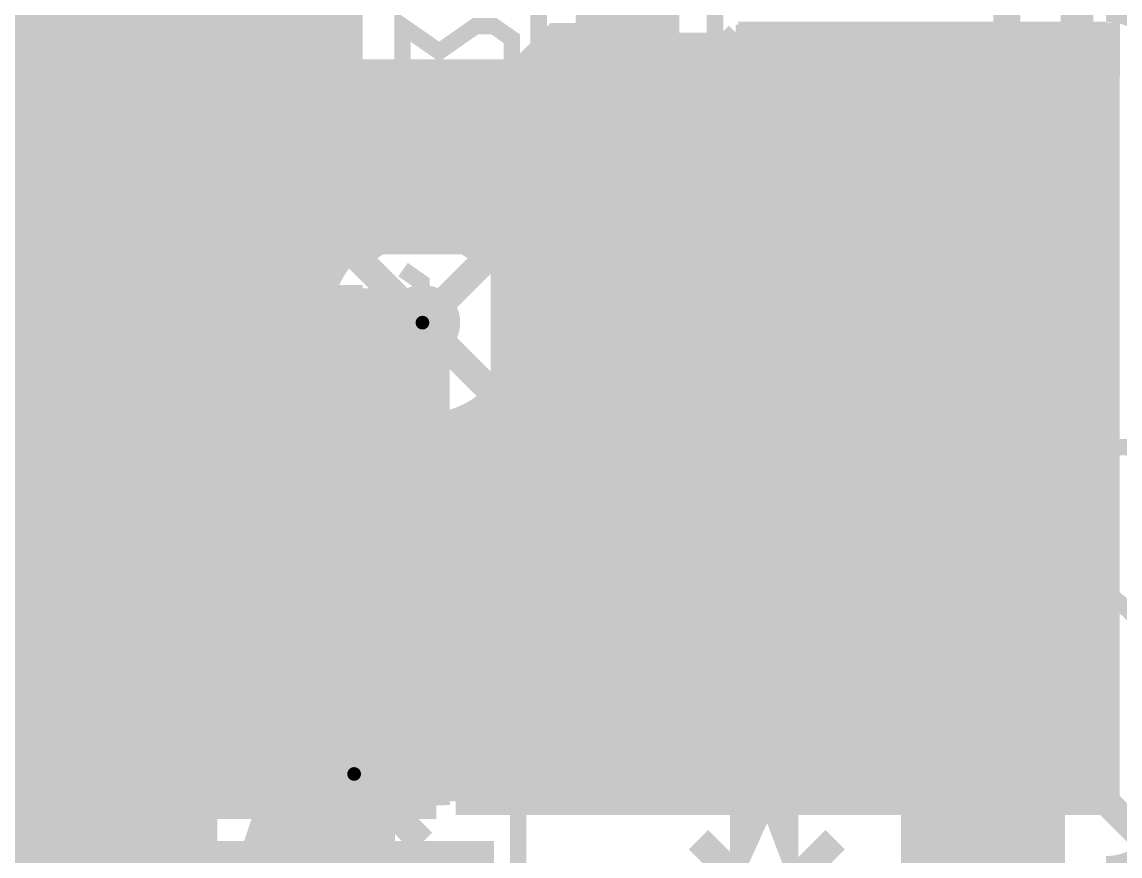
# Model space of a CAD drawing. Extents: x -118 to 4, y -52 to 56.
# Drawn here: x -98.97 to -88.77, y 25.53 to 33.27 of the extents above; entities that cross this region are included whole.
import ezdxf

# ---------------------------------------------------------------- set-up
doc = ezdxf.new("R2010")
doc.units = 0
doc.header["$MEASUREMENT"] = 0
doc.layers.get('0').update_dxf_attribs({"linetype": 'CONTINUOUS'})
for name, color, linetype in [('22-302-0_BOT', 7, 'CONTINUOUS'), ('22-302-0_DRD', 7, 'CONTINUOUS'), ('22-302-0_DRL', 2, 'CONTINUOUS'), ('22-302-0_GND', 1, 'CONTINUOUS'), ('22-302-0_IN1', 3, 'CONTINUOUS'), ('22-302-0_SMB', 5, 'CONTINUOUS'), ('22-302-0_SMT', 10, 'CONTINUOUS'), ('22-302-0_SPB', 14, 'CONTINUOUS'), ('22-302-0_SPT', 9, 'CONTINUOUS'), ('22-302-0_SSB', 12, 'CONTINUOUS'), ('22-302-0_SST', 11, 'CONTINUOUS'), ('22-302-0_TOP', 13, 'CONTINUOUS'), ('THRUHOLE_TAP', 7, 'CONTINUOUS')]:
    doc.layers.add(name, color=color, linetype=linetype)

# ---------------------------------------------------------------- blocks, each defined once
blk = doc.blocks.new('RECTANGLE_1')
blk.add_solid([(1.30048, 0.6477), (1.30048, -0.6477), (-1.30048, 0.6477), (-1.30048, -0.6477)])
blk = doc.blocks.new('RECTANGLE_2')
blk.add_solid([(0.4826, 0.4064), (0.4826, -0.4064), (-0.4826, 0.4064), (-0.4826, -0.4064)])
blk = doc.blocks.new('ROUND_45')
at = {"const_width": 0.35052}
blk.add_lwpolyline([(-0.17526, 0, 1), (0.17526, 0, 1)], format="xyb", close=True, dxfattribs=at)
blk = doc.blocks.new('ROUND_50')
at = {"const_width": 0.35052}
blk.add_lwpolyline([(-0.17526, 0, 1), (0.17526, 0, 1)], format="xyb", close=True, dxfattribs=at)
blk = doc.blocks.new('ROUND_105')
at = {"const_width": 0.10033}
blk.add_lwpolyline([(-0.050164, 0, 1), (0.050164, 0, 1)], format="xyb", close=True, dxfattribs=at)
blk = doc.blocks.new('ROUND_107')
at = {"const_width": 0.10033}
blk.add_lwpolyline([(-0.050164, 0, 1), (0.050164, 0, 1)], format="xyb", close=True, dxfattribs=at)
blk = doc.blocks.new('ROUND_92')
at = {"const_width": 0.0635}
blk.add_lwpolyline([(-0.03175, 0, 1), (0.03175, 0, 1)], format="xyb", close=True, dxfattribs=at)
blk = doc.blocks.new('ROUND_93')
at = {"const_width": 0.50038}
blk.add_lwpolyline([(-0.25019, 0, 1), (0.25019, 0, 1)], format="xyb", close=True, dxfattribs=at)
blk = doc.blocks.new('ROUND_95')
at = {"const_width": 0.50038}
blk.add_lwpolyline([(-0.25019, 0, 1), (0.25019, 0, 1)], format="xyb", close=True, dxfattribs=at)
blk = doc.blocks.new('ROUND_58')
at = {"const_width": 0.35052}
blk.add_lwpolyline([(-0.17526, 0, 1), (0.17526, 0, 1)], format="xyb", close=True, dxfattribs=at)
blk = doc.blocks.new('RECTANGLE_5')
blk.add_solid([(0.99949, 2.04978), (0.99949, -2.04978), (-0.99949, 2.04978), (-0.99949, -2.04978)])
blk = doc.blocks.new('RECTANGLE_9')
blk.add_solid([(0.40005, 0.25019), (0.40005, -0.25019), (-0.40005, 0.25019), (-0.40005, -0.25019)])
blk = doc.blocks.new('RECTANGLE_42')
blk.add_solid([(0.84963, 0.35052), (0.84963, -0.35052), (-0.84963, 0.35052), (-0.84963, -0.35052)])
blk = doc.blocks.new('RECTANGLE_30')
blk.add_solid([(0.3175, 0.4445), (0.3175, -0.4445), (-0.3175, 0.4445), (-0.3175, -0.4445)])
blk = doc.blocks.new('ROUND_98')
at = {"const_width": 0.10033}
blk.add_lwpolyline([(-0.050164, 0, 1), (0.050164, 0, 1)], format="xyb", close=True, dxfattribs=at)

msp = doc.modelspace()

# ---------------------------------------------------------------- linework, layer by layer
at = {"layer": '22-302-0_BOT'}
for points, const_width in [([(-98.9838, 55.626), (-98.9838, 18.8722)], 0.254), ([(-98.7552, 55.626), (-98.7552, 18.8722)], 0.254), ([(-98.5266, 55.626), (-98.5266, 18.8722)], 0.254), ([(-98.298, 55.626), (-98.298, 18.8722)], 0.254), ([(-98.0694, 55.626), (-98.0694, 18.8722)], 0.254), ([(-97.8408, 55.626), (-97.8408, 21.1582)], 0.254), ([(-97.6122, 55.626), (-97.6122, 21.1582)], 0.254), ([(-97.3836, 55.626), (-97.3836, 29.2989)], 0.254), ([(-97.155, 55.626), (-97.155, 29.2989)], 0.254), ([(-96.9264, 55.626), (-96.9264, 29.2989)], 0.254), ([(-96.6978, 55.626), (-96.6978, 33.23082)], 0.254), ([(-96.4692, 55.626), (-96.4692, 33.36798)], 0.254), ([(-88.6968, 37.44214), (-88.6968, 33.36798)], 0.254), ([(-96.56826, 33.3248), (-100.203, 33.3248)], 0.254), ([(-96.80702, 33.0962), (-100.35032, 33.0962)], 0.254), ([(-96.89338, 32.8676), (-100.70338, 32.8676)], 0.254), ([(-96.901, 32.766), (-96.901, 31.115)], 0.254), ([(-96.266, 32.766), (-96.266, 31.115)], 0.254), ([(-88.9, 32.766), (-96.266, 32.766)], 0.254), ([(-96.0374, 32.766), (-96.0374, 31.115)], 0.254), ([(-95.8088, 32.766), (-95.8088, 31.13024)], 0.254), ([(-95.5802, 32.766), (-95.5802, 31.26994)], 0.254), ([(-95.3516, 32.766), (-95.3516, 31.3309)], 0.254), ([(-95.123, 32.766), (-95.123, 31.32836)], 0.254), ([(-94.8944, 32.766), (-94.8944, 31.25978)], 0.254), ([(-94.6658, 32.766), (-94.6658, 31.115)], 0.254), ([(-94.4372, 32.766), (-94.4372, 30.75432)], 0.254), ([(-94.2086, 32.766), (-94.2086, 29.4767)], 0.254), ([(-93.98, 32.766), (-93.98, 26.035)], 0.254), ([(-93.7514, 32.766), (-93.7514, 26.035)], 0.254), ([(-93.5228, 32.766), (-93.5228, 26.035)], 0.254), ([(-93.2942, 32.766), (-93.2942, 26.035)], 0.254), ([(-93.0656, 32.766), (-93.0656, 26.035)], 0.254), ([(-92.837, 32.766), (-92.837, 29.5656)], 0.254), ([(-92.6084, 32.766), (-92.6084, 29.5656)], 0.254), ([(-92.3798, 32.766), (-92.3798, 29.5656)], 0.254), ([(-92.1512, 32.766), (-92.1512, 29.5656)], 0.254), ([(-91.9226, 32.766), (-91.9226, 29.5656)], 0.254), ([(-91.694, 32.766), (-91.694, 29.5656)], 0.254), ([(-91.4654, 32.766), (-91.4654, 29.5656)], 0.254), ([(-91.2368, 32.766), (-91.2368, 29.5656)], 0.254), ([(-91.0082, 32.766), (-91.0082, 26.035)], 0.254), ([(-90.7796, 32.766), (-90.7796, 26.035)], 0.254), ([(-90.551, 32.766), (-90.551, 26.035)], 0.254), ([(-90.3224, 32.766), (-90.3224, 26.035)], 0.254), ([(-90.0938, 32.766), (-90.0938, 26.035)], 0.254), ([(-89.8652, 32.766), (-89.8652, 26.035)], 0.254), ([(-89.6366, 32.766), (-89.6366, 26.035)], 0.254), ([(-89.408, 32.766), (-89.408, 26.035)], 0.254), ([(-89.1794, 32.766), (-89.1794, 26.035)], 0.254), ([(-88.9508, 32.766), (-88.9508, 26.035)], 0.254), ([(-88.9, 32.766), (-88.9, 26.035)], 0.254), ([(-96.901, 32.639), (-115.57, 32.639)], 0.254), ([(-88.9, 32.6644), (-96.266, 32.6644)], 0.254), ([(-88.9, 32.4358), (-96.266, 32.4358)], 0.254), ([(-96.901, 32.4104), (-111.97844, 32.4104)], 0.254), ([(-96.901, 32.1818), (-111.61522, 32.1818)], 0.254), ([(-88.9, 32.2072), (-96.266, 32.2072)], 0.254), ([(-96.901, 31.9532), (-111.49076, 31.9532)], 0.254), ([(-88.9, 31.9786), (-96.266, 31.9786)], 0.254), ([(-96.901, 31.7246), (-101.67112, 31.7246)], 0.254), ([(-88.9, 31.75), (-96.266, 31.75)], 0.254), ([(-88.9, 31.5214), (-96.266, 31.5214)], 0.254), ([(-96.901, 31.496), (-101.4984, 31.496)], 0.254), ([(-96.901, 31.2674), (-101.41966, 31.2674)], 0.254), ([(-95.52432, 31.2928), (-96.266, 31.2928)], 0.254), ([(-88.9, 31.2928), (-94.97568, 31.2928)], 0.254), ([(-95.82658, 31.115), (-96.266, 31.115)], 0.254), ([(-94.488, 31.115), (-94.67342, 31.115)], 0.254), ([(-94.488, 31.115), (-94.488, 30.8737)], 0.254), ([(-96.89592, 31.0388), (-101.4095, 31.0388)], 0.254), ([(-88.9, 31.0642), (-94.488, 31.0642)], 0.254), ([(-96.82226, 30.8102), (-101.46284, 30.8102)], 0.254), ([(-88.9, 30.8356), (-94.47022, 30.8356)], 0.254), ([(-96.6978, 30.65018), (-96.6978, 29.2989)], 0.254), ([(-88.9, 30.607), (-94.40164, 30.607)], 0.254), ([(-96.6089, 30.5816), (-101.6, 30.5816)], 0.254), ([(-96.4692, 30.51302), (-96.4692, 29.2989)], 0.254), ([(-95.123, 30.48), (-96.266, 30.48)], 0.254), ([(-96.2406, 30.48), (-96.2406, 29.2989)], 0.254), ([(-96.012, 30.48), (-96.012, 29.2989)], 0.254), ([(-95.7834, 30.48), (-95.7834, 29.2989)], 0.254), ([(-95.5548, 30.48), (-95.5548, 29.2989)], 0.254), ([(-95.3262, 30.48), (-95.3262, 29.2989)], 0.254), ([(-95.123, 30.48), (-95.123, 29.2989)], 0.254), ([(-95.123, 30.353), (-101.90734, 30.353)], 0.254), ([(-88.9, 30.3784), (-94.3991, 30.3784)], 0.254), ([(-94.4372, 30.20568), (-94.4372, 29.4767)], 0.254), ([(-95.123, 30.1244), (-115.57, 30.1244)], 0.254), ([(-94.488, 30.0863), (-94.488, 29.4767)], 0.254), ([(-88.9, 30.1498), (-94.45752, 30.1498)], 0.254), ([(-95.123, 29.8958), (-115.57, 29.8958)], 0.254), ([(-88.9, 29.9212), (-94.488, 29.9212)], 0.254), ([(-95.123, 29.6672), (-115.57, 29.6672)], 0.254), ([(-88.9, 29.6926), (-94.488, 29.6926)], 0.254), ([(-91.0717, 29.5656), (-93.0529, 29.5656)], 0.254), ([(-93.0529, 29.5656), (-93.0529, 28.1432)], 0.254), ([(-92.0623, 29.5656), (-92.0623, 28.6512)], 0.254), ([(-91.0717, 29.5656), (-91.0717, 28.1432)], 0.254), ([(-94.07652, 29.4767), (-94.07652, 27.1653), (-94.488, 27.1653)], 0.254), ([(-94.07652, 29.4767), (-94.488, 29.4767)], 0.254), ([(-93.0529, 29.464), (-94.07652, 29.464)], 0.254), ([(-88.9, 29.464), (-91.0717, 29.464)], 0.254), ([(-95.123, 29.4386), (-115.57, 29.4386)], 0.254), ([(-97.51568, 29.2989), (-97.51568, 27.3431)], 0.254), ([(-95.123, 29.2989), (-97.51568, 29.2989)], 0.254), ([(-97.51568, 29.21), (-115.57, 29.21)], 0.254), ([(-93.0529, 29.2354), (-94.07652, 29.2354)], 0.254), ([(-88.9, 29.2354), (-91.0717, 29.2354)], 0.254), ([(-97.51568, 28.9814), (-115.57, 28.9814)], 0.254), ([(-93.0529, 29.0068), (-94.07652, 29.0068)], 0.254), ([(-88.9, 29.0068), (-91.0717, 29.0068)], 0.254), ([(-97.51568, 28.7528), (-115.57, 28.7528)], 0.254), ([(-93.0529, 28.7782), (-94.07652, 28.7782)], 0.254), ([(-88.9, 28.7782), (-91.0717, 28.7782)], 0.254), ([(-95.885, 28.321), (-93.853, 28.321), (-93.472, 28.702), (-92.1131, 28.702), (-92.0623, 28.6512)], 0.3048), ([(-93.0529, 28.6512), (-92.0623, 28.6512)], 0.254), ([(-91.0717, 28.6512), (-92.0623, 28.6512)], 0.254), ([(-93.0529, 28.5496), (-94.07652, 28.5496)], 0.254), ([(-88.9, 28.5496), (-91.0717, 28.5496)], 0.254), ([(-97.51568, 28.5242), (-115.57, 28.5242)], 0.254), ([(-97.51568, 28.2956), (-115.57, 28.2956)], 0.254), ([(-93.0529, 28.321), (-94.07652, 28.321)], 0.254), ([(-88.9, 28.321), (-91.0717, 28.321)], 0.254), ([(-93.0529, 28.1432), (-93.0529, 27.7368)], 0.254), ([(-91.0717, 28.1432), (-91.0717, 27.7368)], 0.254), ([(-97.51568, 28.067), (-115.57, 28.067)], 0.254), ([(-93.0529, 28.0924), (-94.07652, 28.0924)], 0.254), ([(-88.9, 28.0924), (-91.0717, 28.0924)], 0.254), ([(-97.51568, 27.8384), (-115.57, 27.8384)], 0.254), ([(-93.0529, 27.8638), (-94.07652, 27.8638)], 0.254), ([(-88.9, 27.8638), (-91.0717, 27.8638)], 0.254), ([(-93.0529, 27.7368), (-93.0529, 26.3144)], 0.254), ([(-91.0717, 27.7368), (-91.0717, 26.3144)], 0.254), ([(-93.0529, 27.6352), (-94.07652, 27.6352)], 0.254), ([(-88.9, 27.6352), (-91.0717, 27.6352)], 0.254), ([(-97.51568, 27.6098), (-115.57, 27.6098)], 0.254), ([(-97.51568, 27.3812), (-115.57, 27.3812)], 0.254), ([(-95.123, 27.3431), (-97.51568, 27.3431)], 0.254), ([(-97.3836, 27.3431), (-97.3836, 25.9969)], 0.254), ([(-97.155, 27.3431), (-97.155, 25.9969)], 0.254), ([(-96.9264, 27.3431), (-96.9264, 25.9969)], 0.254), ([(-96.6978, 27.3431), (-96.6978, 25.9969)], 0.254), ([(-96.4692, 27.3431), (-96.4692, 25.9969)], 0.254), ([(-96.2406, 27.3431), (-96.2406, 25.9969)], 0.254), ([(-96.012, 27.3431), (-96.012, 25.9969)], 0.254), ([(-95.7834, 27.3431), (-95.7834, 25.9969)], 0.254), ([(-95.5548, 27.3431), (-95.5548, 25.9969)], 0.254), ([(-95.3262, 27.3431), (-95.3262, 25.9969)], 0.254), ([(-95.123, 27.3431), (-95.123, 26.035)], 0.254), ([(-93.0529, 27.4066), (-94.07652, 27.4066)], 0.254), ([(-92.075, 25.0698), (-92.075, 26.6065), (-92.0623, 26.6192), (-92.0623, 27.2288), (-92.0623, 26.6192), (-92.075, 26.6065), (-92.075, 25.0698)], 0.635), ([(-88.9, 27.4066), (-91.0717, 27.4066)], 0.254), ([(-95.123, 27.1526), (-102.5144, 27.1526)], 0.254), ([(-94.488, 27.1653), (-94.488, 26.1747)], 0.254), ([(-94.4372, 27.1653), (-94.4372, 26.1747)], 0.254), ([(-94.2086, 27.1653), (-94.2086, 26.1747)], 0.254), ([(-93.0529, 27.178), (-94.07652, 27.178)], 0.254), ([(-88.9, 27.178), (-91.0717, 27.178)], 0.254), ([(-95.123, 26.924), (-102.03942, 26.924)], 0.254), ([(-93.0529, 26.9494), (-94.488, 26.9494)], 0.254), ([(-88.9, 26.9494), (-91.0717, 26.9494)], 0.254), ([(-93.0529, 26.7208), (-94.488, 26.7208)], 0.254), ([(-88.9, 26.7208), (-91.0717, 26.7208)], 0.254), ([(-95.123, 26.6954), (-101.7143, 26.6954)], 0.254), ([(-95.123, 26.4668), (-101.46538, 26.4668)], 0.254), ([(-95.885, 25.019), (-95.885, 26.289)], 0.635), ([(-95.885, 26.289), (-95.885, 25.019)], 0.635), ([(-93.0529, 26.4922), (-94.488, 26.4922)], 0.254), ([(-88.9, 26.4922), (-91.0717, 26.4922)], 0.254), ([(-92.9005, 26.3144), (-93.0529, 26.3144)], 0.254), ([(-92.9005, 26.3144), (-92.9005, 26.035)], 0.254), ([(-92.9005, 26.3144), (-92.9005, 26.035)], 0.254), ([(-91.0717, 26.3144), (-91.2495, 26.3144)], 0.254), ([(-91.2495, 26.3144), (-91.2495, 26.035)], 0.254), ([(-91.2495, 26.3144), (-91.2495, 26.035)], 0.254), ([(-91.2368, 26.3144), (-91.2368, 26.035)], 0.254), ([(-95.123, 26.2382), (-101.26726, 26.2382)], 0.254), ([(-92.9005, 26.2636), (-94.488, 26.2636)], 0.254), ([(-88.9, 26.2636), (-91.2495, 26.2636)], 0.254), ([(-94.07652, 26.1747), (-94.488, 26.1747)], 0.254), ([(-94.07652, 26.1747), (-94.07652, 26.035)], 0.254), ([(-95.123, 26.0096), (-101.10724, 26.0096)], 0.254), ([(-97.51568, 25.9969), (-97.51568, 24.0411)], 0.254), ([(-95.12046, 25.9969), (-97.51568, 25.9969)], 0.254), ([(-95.885, 25.9969), (-95.885, 25.019)], 0.254), ([(-95.123, 26.035), (-95.12185, 25.99682)], 0.254), ([(-92.9005, 26.035), (-94.07652, 26.035)], 0.254), ([(-88.9, 26.035), (-91.2495, 26.035)], 0.254), ([(-97.51568, 25.781), (-100.9777, 25.781)], 0.254), ([(-97.51568, 25.5524), (-100.87356, 25.5524)], 0.254), ([(-88.6968, 25.43302), (-88.6968, 24.9428)], 0.254)]:
    msp.add_lwpolyline(points, dxfattribs=dict(at, const_width=const_width))
at = {"layer": '22-302-0_BOT', "const_width": 0.254}
for points in [[(-96.266, 33.401, 0.4142136), (-96.901, 32.766)], [(-88.265, 32.766, 0.4142136), (-88.9, 33.401)], [(-95.25, 31.33852, 0.1864202), (-95.82712, 31.1156)], [(-95.25, 31.33852, 0.1864202), (-95.82712, 31.1156)], [(-94.67342, 31.115, 0.1864199), (-95.25, 31.33771)], [(-94.67342, 31.115, 0.1864199), (-95.25, 31.33771)], [(-96.901, 31.115, 0.4142136), (-96.266, 30.48)], [(-94.39148, 30.48, 0.1197908), (-94.48727, 30.87408)], [(-94.39148, 30.48, 0.1197908), (-94.48727, 30.87408)], [(-94.488, 30.0863, 0.1197911), (-94.3923, 30.48)], [(-94.488, 30.0863, 0.1197911), (-94.3923, 30.48)], [(-88.9, 25.4, 0.4142136), (-88.265, 26.035)]]:
    msp.add_lwpolyline(points, format="xyb", dxfattribs=at)
at = {"layer": '22-302-0_DRD', "const_width": 0.254}
for points in [[(-94.107, 32.766), (-95.377, 31.496)], [(-94.107, 31.496), (-95.377, 32.766)], [(-94.107, 32.766), (-95.377, 31.496)], [(-94.107, 31.496), (-95.377, 32.766)], [(-94.107, 32.766), (-95.377, 31.496)], [(-94.107, 31.496), (-95.377, 32.766)], [(-93.091, 32.131), (-94.361, 30.861)], [(-93.091, 30.861), (-94.361, 32.131)], [(-89.408, 32.131), (-90.678, 30.861)], [(-89.408, 30.861), (-90.678, 32.131)], [(-94.615, 31.115), (-95.885, 29.845)], [(-94.615, 29.845), (-95.885, 31.115)], [(-94.615, 31.115), (-95.885, 29.845)], [(-94.615, 29.845), (-95.885, 31.115)], [(-89.408, 30.607), (-90.678, 29.337)], [(-89.408, 29.337), (-90.678, 30.607)], [(-93.091, 30.353), (-94.361, 29.083)], [(-93.091, 29.083), (-94.361, 30.353)], [(-89.3318, 29.2862), (-90.6018, 28.0162)], [(-89.3318, 28.0162), (-90.6018, 29.2862)], [(-89.408, 27.94), (-90.678, 26.67)], [(-89.408, 26.67), (-90.678, 27.94)], [(-93.091, 27.813), (-94.361, 26.543)], [(-93.091, 26.543), (-94.361, 27.813)], [(-95.25, 26.924), (-96.52, 25.654)], [(-95.25, 25.654), (-96.52, 26.924)], [(-95.25, 26.924), (-96.52, 25.654)], [(-95.25, 25.654), (-96.52, 26.924)], [(-87.63, 24.765), (-88.9, 26.035)], [(-87.63, 24.765), (-88.9, 26.035)], [(-91.4146, 25.6794), (-92.6846, 24.4094)], [(-91.4146, 24.4094), (-92.6846, 25.6794)], [(-91.4146, 25.6794), (-92.6846, 24.4094)], [(-91.4146, 24.4094), (-92.6846, 25.6794)]]:
    msp.add_lwpolyline(points, dxfattribs=at)
at = {"layer": '22-302-0_IN1', "const_width": 0.254}
for points in [[(-88.14562, 33.147, 0.4142136), (-88.9, 33.90138)], [(-98.43262, 33.01238, 0.1989124), (-97.917, 32.7988)], [(-92.964, 32.79902, 0.1989124), (-92.44853, 33.01253)], [(-92.964, 32.79902, 0.1989124), (-92.44853, 33.01253)], [(-95.25, 31.45536, 0.4142136), (-96.22536, 30.48)], [(-95.25, 31.45536, 0.4142136), (-96.22536, 30.48)], [(-94.27464, 30.48, 0.4142136), (-95.25, 31.45536)], [(-94.27464, 30.48, 0.4142136), (-95.25, 31.45536)], [(-96.22536, 30.48, 0.4142136), (-95.25, 29.50464)], [(-96.22536, 30.48, 0.4142136), (-95.25, 29.50464)], [(-95.25, 29.50464, 0.4142136), (-94.27464, 30.48)], [(-95.25, 29.50464, 0.4142136), (-94.27464, 30.48)], [(-95.885, 27.26436, 0.4142136), (-96.86036, 26.289)], [(-95.885, 27.26436, 0.4142136), (-96.86036, 26.289)], [(-94.90964, 26.289, 0.4142136), (-95.885, 27.26436)], [(-94.90964, 26.289, 0.4142136), (-95.885, 27.26436)], [(-96.86036, 26.289, 0.0659166), (-96.82675, 26.03516)], [(-96.86036, 26.289, 0.0659166), (-96.82675, 26.03516)], [(-94.94266, 26.035, 0.0659164), (-94.90903, 26.289)], [(-94.94266, 26.035, 0.0659164), (-94.90903, 26.289)], [(-88.9, 26.14168, 0.0386874), (-89.00668, 26.035)], [(-88.9, 26.14168, 0.0386874), (-89.00668, 26.035)]]:
    msp.add_lwpolyline(points, format="xyb", dxfattribs=at)
at = {"layer": '22-302-0_IN1'}
for points, const_width in [([(-98.5647, 33.147), (-99.95916, 33.147)], 0.254), ([(-98.9838, 33.147), (-98.9838, 26.035)], 0.254), ([(-98.7552, 33.147), (-98.7552, 26.035)], 0.254), ([(-98.5647, 33.147), (-98.4377, 33.02)], 0.254), ([(-92.31376, 33.147), (-92.4433, 33.02)], 0.254), ([(-88.9, 33.147), (-92.31376, 33.147)], 0.254), ([(-92.1258, 33.147), (-92.1258, 26.035)], 0.254), ([(-91.8972, 33.147), (-91.8972, 26.035)], 0.254), ([(-91.6686, 33.147), (-91.6686, 26.035)], 0.254), ([(-91.44, 33.147), (-91.44, 26.035)], 0.254), ([(-91.2114, 33.147), (-91.2114, 26.035)], 0.254), ([(-90.9828, 33.147), (-90.9828, 26.035)], 0.254), ([(-90.7542, 33.147), (-90.7542, 26.035)], 0.254), ([(-90.5256, 33.147), (-90.5256, 26.035)], 0.254), ([(-90.297, 33.147), (-90.297, 26.035)], 0.254), ([(-90.0684, 33.147), (-90.0684, 26.035)], 0.254), ([(-89.8398, 33.147), (-89.8398, 26.035)], 0.254), ([(-89.6112, 33.147), (-89.6112, 26.035)], 0.254), ([(-89.3826, 33.147), (-89.3826, 26.035)], 0.254), ([(-89.154, 33.147), (-89.154, 26.035)], 0.254), ([(-88.9254, 33.147), (-88.9254, 26.11882)], 0.254), ([(-88.9, 33.147), (-88.9, 26.14168)], 0.254), ([(-98.5393, 33.1216), (-99.97186, 33.1216)], 0.254), ([(-98.5266, 33.10636), (-98.5266, 26.035)], 0.254), ([(-92.3544, 33.10636), (-92.3544, 26.035)], 0.254), ([(-88.9, 33.1216), (-92.33916, 33.1216)], 0.254), ([(-98.2726, 32.893), (-100.13442, 32.893)], 0.254), ([(-98.298, 32.90824), (-98.298, 26.035)], 0.254), ([(-88.9, 32.893), (-92.6084, 32.893)], 0.254), ([(-92.583, 32.90824), (-92.583, 26.035)], 0.254), ([(-98.0694, 32.8168), (-98.0694, 26.035)], 0.254), ([(-92.964, 32.79902), (-97.917, 32.79902)], 0.254), ([(-97.8408, 32.79902), (-97.8408, 26.035)], 0.254), ([(-97.6122, 32.79902), (-97.6122, 26.035)], 0.254), ([(-97.3836, 32.79902), (-97.3836, 26.035)], 0.254), ([(-97.155, 32.79902), (-97.155, 26.035)], 0.254), ([(-96.9264, 32.79902), (-96.9264, 26.035)], 0.254), ([(-96.6978, 32.79902), (-96.6978, 26.83002)], 0.254), ([(-96.4692, 32.79902), (-96.4692, 27.07132)], 0.254), ([(-96.2406, 32.79902), (-96.2406, 27.19832)], 0.254), ([(-96.012, 32.79902), (-96.012, 31.0896)], 0.254), ([(-95.7834, 32.79902), (-95.7834, 31.29788)], 0.254), ([(-95.5548, 32.79902), (-95.5548, 31.4071)], 0.254), ([(-95.3262, 32.79902), (-95.3262, 31.45282)], 0.254), ([(-95.0976, 32.79902), (-95.0976, 31.44266)], 0.254), ([(-94.869, 32.79902), (-94.869, 31.37916)], 0.254), ([(-94.6404, 32.79902), (-94.6404, 31.242)], 0.254), ([(-94.4118, 32.79902), (-94.4118, 30.98038)], 0.254), ([(-94.1832, 32.79902), (-94.1832, 26.035)], 0.254), ([(-93.9546, 32.79902), (-93.9546, 26.035)], 0.254), ([(-93.726, 32.79902), (-93.726, 26.035)], 0.254), ([(-93.4974, 32.79902), (-93.4974, 26.035)], 0.254), ([(-93.2688, 32.79902), (-93.2688, 26.035)], 0.254), ([(-93.0402, 32.79902), (-93.0402, 26.035)], 0.254), ([(-92.8116, 32.8168), (-92.8116, 26.035)], 0.254), ([(-88.9, 32.6644), (-100.42906, 32.6644)], 0.254), ([(-88.9, 32.4358), (-113.157, 32.4358)], 0.254), ([(-112.141, 31.75), (-106.68, 31.75), (-106.172, 32.258), (-99.314, 32.258), (-98.806, 31.75), (-95.123, 31.75), (-94.742, 32.131)], 0.635), ([(-88.9, 32.2072), (-101.96068, 32.2072)], 0.254), ([(-88.9, 31.9786), (-101.5111, 31.9786)], 0.254), ([(-88.9, 31.75), (-101.30536, 31.75)], 0.254), ([(-88.9, 31.5214), (-101.18344, 31.5214)], 0.254), ([(-95.79102, 31.2928), (-101.12248, 31.2928)], 0.254), ([(-88.9, 31.2928), (-94.70898, 31.2928)], 0.254), ([(-96.03232, 31.0642), (-101.10978, 31.0642)], 0.254), ([(-88.9, 31.0642), (-94.46768, 31.0642)], 0.254), ([(-96.15932, 30.8356), (-101.1428, 30.8356)], 0.254), ([(-88.9, 30.8356), (-94.34068, 30.8356)], 0.254), ([(-96.21774, 30.607), (-101.22916, 30.607)], 0.254), ([(-88.9, 30.607), (-94.28226, 30.607)], 0.254), ([(-96.22028, 30.3784), (-101.3841, 30.3784)], 0.254), ([(-88.9, 30.3784), (-94.27972, 30.3784)], 0.254), ([(-96.16948, 30.1498), (-101.65334, 30.1498)], 0.254), ([(-88.9, 30.1498), (-94.33052, 30.1498)], 0.254), ([(-94.4118, 29.97962), (-94.4118, 26.035)], 0.254), ([(-96.0501, 29.9212), (-107.6579, 29.9212)], 0.254), ([(-96.012, 29.8704), (-96.012, 27.25674)], 0.254), ([(-88.9, 29.9212), (-94.4499, 29.9212)], 0.254), ([(-95.82658, 29.6926), (-107.88142, 29.6926)], 0.254), ([(-88.9, 29.6926), (-94.67342, 29.6926)], 0.254), ([(-94.6404, 29.718), (-94.6404, 26.035)], 0.254), ([(-95.7834, 29.66212), (-95.7834, 27.25928)], 0.254), ([(-94.869, 29.58084), (-94.869, 26.035)], 0.254), ([(-88.9, 29.464), (-109.4105, 29.464)], 0.254), ([(-95.5548, 29.5529), (-95.5548, 27.20848)], 0.254), ([(-95.3262, 29.50718), (-95.3262, 27.0891)], 0.254), ([(-95.0976, 29.5148), (-95.0976, 26.86558)], 0.254), ([(-88.9, 29.2354), (-109.38002, 29.2354)], 0.254), ([(-88.9, 29.0068), (-109.40288, 29.0068)], 0.254), ([(-88.9, 28.7782), (-109.48416, 28.7782)], 0.254), ([(-88.9, 28.5496), (-109.64418, 28.5496)], 0.254), ([(-88.9, 28.321), (-109.9693, 28.321)], 0.254), ([(-88.9, 28.0924), (-113.157, 28.0924)], 0.254), ([(-88.9, 27.8638), (-113.157, 27.8638)], 0.254), ([(-88.9, 27.6352), (-113.157, 27.6352)], 0.254), ([(-88.9, 27.4066), (-102.3493, 27.4066)], 0.254), ([(-96.28886, 27.178), (-101.88702, 27.178)], 0.254), ([(-88.9, 27.178), (-95.48114, 27.178)], 0.254), ([(-96.60382, 26.9494), (-101.55682, 26.9494)], 0.254), ([(-88.9, 26.9494), (-95.16618, 26.9494)], 0.254), ([(-96.7613, 26.7208), (-101.30028, 26.7208)], 0.254), ([(-88.9, 26.7208), (-95.0087, 26.7208)], 0.254), ([(-96.84004, 26.4922), (-101.08946, 26.4922)], 0.254), ([(-88.9, 26.4922), (-94.92996, 26.4922)], 0.254), ([(-96.86036, 26.2636), (-100.91928, 26.2636)], 0.254), ([(-88.9, 26.2636), (-94.90964, 26.2636)], 0.254), ([(-96.82734, 26.035), (-100.77704, 26.035)], 0.254), ([(-94.361, 26.035), (-94.94266, 26.035)], 0.254), ([(-89.00668, 26.035), (-94.361, 26.035)], 0.254)]:
    msp.add_lwpolyline(points, dxfattribs=dict(at, const_width=const_width))
at = {"layer": '22-302-0_SMB', "const_width": 0.254}
for points in [[(-97.917, 44.196), (-97.917, 28.448), (-108.204, 28.448)], [(-98.9838, 44.196), (-98.9838, 28.448)], [(-98.7552, 44.196), (-98.7552, 28.448)], [(-98.5266, 44.196), (-98.5266, 28.448)], [(-98.298, 44.196), (-98.298, 28.448)], [(-98.0694, 44.196), (-98.0694, 28.448)], [(-97.917, 33.3502), (-108.458, 33.3502)], [(-97.917, 33.1216), (-108.458, 33.1216)], [(-97.917, 32.893), (-108.458, 32.893)], [(-97.917, 32.6644), (-108.458, 32.6644)], [(-97.917, 32.4358), (-108.458, 32.4358)], [(-97.917, 32.2072), (-108.458, 32.2072)], [(-97.917, 31.9786), (-108.458, 31.9786)], [(-97.917, 31.75), (-108.458, 31.75)], [(-97.917, 31.5214), (-108.458, 31.5214)], [(-97.917, 31.2928), (-108.458, 31.2928)], [(-97.917, 31.0642), (-108.458, 31.0642)], [(-97.917, 30.8356), (-108.458, 30.8356)], [(-97.917, 30.607), (-108.458, 30.607)], [(-97.917, 30.3784), (-108.458, 30.3784)], [(-97.917, 30.1498), (-108.458, 30.1498)], [(-97.917, 29.9212), (-108.458, 29.9212)], [(-97.917, 29.6926), (-108.458, 29.6926)], [(-97.917, 29.464), (-108.458, 29.464)], [(-97.917, 29.2354), (-108.458, 29.2354)], [(-97.917, 29.0068), (-108.458, 29.0068)], [(-97.917, 28.7782), (-108.458, 28.7782)], [(-97.917, 28.5496), (-108.458, 28.5496)]]:
    msp.add_lwpolyline(points, dxfattribs=at)
at = {"layer": '22-302-0_SSB', "const_width": 0.1524}
for points in [[(-91.90736, 31.4833), (-91.73972, 31.54426), (-91.73972, 31.89986), (-91.90736, 31.95828), (-92.58554, 31.95828), (-92.75572, 31.89986), (-92.75572, 31.54426), (-92.58554, 31.4833)], [(-95.43034, 31.33598), (-95.26016, 31.3944), (-95.26016, 31.75), (-95.43034, 31.81096), (-96.10598, 31.81096), (-96.27616, 31.75), (-96.27616, 31.3944), (-96.10598, 31.33598)], [(-92.07754, 30.6451), (-92.07754, 31.12008), (-92.75572, 30.88386), (-92.75572, 30.76448), (-91.73972, 30.76448)], [(-95.43034, 30.97276), (-95.26016, 30.85338), (-95.26016, 30.61716), (-95.43034, 30.49778), (-95.59798, 30.49778), (-95.93834, 30.734), (-96.27616, 30.49778), (-96.27616, 30.97276)], [(-91.73972, 30.10408), (-91.90736, 30.22346), (-92.07754, 30.28188), (-92.41536, 30.28188), (-92.58554, 30.22346), (-92.75572, 30.10408), (-92.75572, 29.9847), (-92.58554, 29.86786), (-92.41536, 29.8069), (-92.07754, 29.8069), (-91.90736, 29.86786), (-91.73972, 29.9847), (-91.73972, 30.10408)], [(-95.76816, 29.718), (-95.76816, 30.0736), (-95.93834, 30.13456), (-96.10598, 30.13456), (-96.27616, 30.0736), (-96.27616, 29.718), (-96.10598, 29.65958), (-95.93834, 29.65958), (-95.26016, 29.8958)], [(-92.8878, 26.4795), (-92.8878, 29.4005), (-91.2495, 29.4005), (-91.2495, 26.4795), (-92.8878, 26.4795)], [(-97.028, 29.21), (-94.361, 29.21), (-94.361, 24.13), (-97.409, 24.13), (-97.409, 29.21), (-97.028, 29.21)]]:
    msp.add_lwpolyline(points, dxfattribs=at)
at = {"layer": '22-302-0_SST'}
for points, const_width in [([(-98.0059, 44.19346), (-98.0059, 29.69514), (-99.5045, 28.19654), (-102.50424, 28.19654), (-102.50424, 29.19476), (-104.50576, 29.19476), (-104.50576, 28.19654), (-109.0041, 28.19654), (-109.0041, 44.19346), (-104.50576, 44.19346), (-104.50576, 43.19524), (-102.50424, 43.19524), (-102.50424, 44.19346), (-98.0059, 44.19346)], 0.1524), ([(-94.1705, 35.1155), (-94.1705, 32.1945), (-92.5322, 32.1945), (-92.5322, 35.1155), (-94.1705, 35.1155)], 0.1524), ([(-89.77122, 32.51962), (-89.87028, 32.51962), (-89.87028, 33.52038), (-89.77122, 33.52038), (-89.77122, 32.51962)], 0.1524), ([(-94.58706, 32.76092), (-94.41942, 32.87776), (-94.41942, 33.11652), (-94.58706, 33.23336), (-94.75724, 33.23336), (-95.09506, 32.99714), (-95.43542, 33.23336), (-95.43542, 32.76092)], 0.1524), ([(-92.6973, 32.61868), (-92.6973, 32.48406)], 0.127), ([(-90.8685, 32.62122), (-90.8685, 32.51962), (-89.4715, 32.51962), (-89.4715, 32.62122)], 0.1524), ([(-92.6973, 32.5501), (-93.37294, 32.5501), (-93.26118, 32.48406)], 0.127), ([(-94.58706, 32.39516), (-94.41942, 32.33674), (-94.41942, 31.98114), (-94.58706, 31.92272), (-95.26524, 31.92272), (-95.43542, 31.98114), (-95.43542, 32.33674), (-95.26524, 32.39516)], 0.1524), ([(-90.2208, 31.02356), (-90.2208, 32.03956), (-90.34018, 31.87192)], 0.1524), ([(-92.6973, 32.12846), (-92.6973, 31.9913)], 0.127), ([(-92.6973, 32.05988), (-93.37294, 32.05988), (-93.26118, 31.9913)], 0.127), ([(-91.29522, 31.02356), (-90.93962, 31.02356), (-90.82278, 31.36392), (-90.82278, 31.70174), (-90.93962, 32.03956), (-91.29522, 32.03956)], 0.1524), ([(-91.2368, 31.02356), (-91.2368, 32.03956)], 0.1524), ([(-89.7382, 31.19374), (-89.67978, 31.02356), (-89.32418, 31.02356), (-89.26322, 31.19374), (-89.26322, 31.53156), (-89.3826, 31.70174), (-89.7382, 31.70174), (-89.7382, 32.03956), (-89.26322, 32.03956)], 0.1524), ([(-93.26118, 31.6357), (-93.37294, 31.60268), (-93.37294, 31.39948), (-93.26118, 31.36646), (-93.14942, 31.36646), (-93.03512, 31.39948), (-93.03512, 31.60268), (-92.92336, 31.6357), (-92.80906, 31.6357), (-92.6973, 31.60268), (-92.6973, 31.39948), (-92.80906, 31.36646)], 0.127), ([(-93.37294, 31.0769), (-92.6973, 31.0769), (-92.80906, 31.01086), (-93.26118, 30.8737), (-93.37294, 30.80766), (-92.6973, 30.80766)], 0.127), ([(-90.10142, 31.02356), (-90.34018, 31.02356)], 0.1524), ([(-90.17, 30.53334), (-90.17, 29.77134)], 0.1524), ([(-90.30716, 30.5054), (-90.30716, 29.79928)], 0.1524), ([(-90.03284, 30.51048), (-90.03284, 29.7942)], 0.1524), ([(-90.44432, 30.41142), (-90.44432, 29.89326)], 0.1524), ([(-89.89568, 30.42158), (-90.43416, 30.42158)], 0.1524), ([(-89.89568, 30.42158), (-89.89568, 29.8831)], 0.1524), ([(-89.80678, 30.28442), (-90.52306, 30.28442)], 0.1524), ([(-89.78392, 30.14726), (-90.54592, 30.14726)], 0.1524), ([(-89.81186, 30.0101), (-90.51798, 30.0101)], 0.1524), ([(-89.90584, 29.87294), (-90.424, 29.87294)], 0.1524), ([(-97.40138, 29.44622), (-97.40138, 28.81122)], 0.1524), ([(-97.22866, 29.44876), (-97.39122, 29.44876)], 0.1524), ([(-97.26422, 29.45638), (-97.26422, 28.80106)], 0.1524), ([(-97.03308, 29.3116), (-97.58426, 29.3116)], 0.1524), ([(-97.53854, 29.36748), (-97.53854, 28.88996)], 0.1524), ([(-93.77172, 19.4056), (-93.77172, 18.9357), (-97.2693, 18.9357), (-97.2693, 27.8257), (-95.7707, 29.3243), (-93.61932, 29.3243), (-93.61932, 28.92552)], 0.1524), ([(-97.12706, 29.40304), (-97.12706, 28.8544)], 0.1524), ([(-90.5002, 19.36496), (-90.5002, 18.9357), (-86.8807, 18.9357), (-86.8807, 27.8257), (-88.3793, 29.3243), (-90.53068, 29.3243), (-90.53068, 28.88488)], 0.1524), ([(-96.9899, 29.21), (-96.9899, 29.04744)], 0.1524), ([(-96.98228, 29.17444), (-97.63506, 29.17444)], 0.1524), ([(-96.99244, 29.03728), (-97.6249, 29.03728)], 0.1524), ([(-97.07118, 28.90012), (-97.54616, 28.90012)], 0.1524)]:
    msp.add_lwpolyline(points, dxfattribs=dict(at, const_width=const_width))
at = {"layer": '22-302-0_SST', "const_width": 0.1524}
for points in [[(-90.16492, 30.53334, 0.4142136), (-90.54592, 30.15234)], [(-89.78392, 30.15234, 0.4142136), (-90.16492, 30.53334)], [(-90.54592, 30.15234, 0.4142136), (-90.16492, 29.77134)], [(-90.16492, 29.77134, 0.4142136), (-89.78392, 30.15234)], [(-97.30994, 29.45892, 0.4142136), (-97.64014, 29.12872)], [(-96.97974, 29.12872, 0.4142136), (-97.30994, 29.45892)], [(-97.64014, 29.12872, 0.4142136), (-97.30994, 28.79852)], [(-97.30994, 28.79852, 0.4142136), (-96.97974, 29.12872)], [(-92.075, 29.12872, 0.4142136), (-97.07372, 24.13)], [(-87.07628, 24.13, 0.4142136), (-92.075, 29.12872)]]:
    msp.add_lwpolyline(points, format="xyb", dxfattribs=at)
at = {"layer": '22-302-0_TOP'}
for points, const_width in [([(-96.65462, 33.02), (-98.933, 33.02), (-98.933, 40.513), (-98.806, 40.64), (-96.65462, 40.64)], 1.27), ([(-89.16924, 34.29), (-89.16924, 33.02)], 0.3048), ([(-96.65462, 33.02), (-98.933, 33.02), (-98.933, 29.21)], 1.27), ([(-96.65462, 31.75), (-95.123, 31.75), (-94.742, 32.131), (-93.9292, 32.9438), (-93.345, 32.9438)], 0.635), ([(-94.742, 32.131), (-93.9292, 32.9438), (-93.345, 32.9438)], 0.635), ([(-94.742, 32.131), (-93.9292, 32.9438), (-93.345, 32.9438)], 0.635), ([(-93.345, 32.9438), (-93.9292, 32.9438), (-94.742, 32.131)], 0.635), ([(-93.599, 33.147), (-93.472, 33.02), (-91.948, 33.02), (-91.17076, 33.02)], 0.3048), ([(-93.345, 32.9438), (-92.0242, 32.9438), (-91.17076, 32.9438), (-91.17076, 33.02)], 0.3048), ([(-91.17076, 33.02), (-91.948, 33.02), (-92.0242, 32.9438), (-93.345, 32.9438)], 0.3048), ([(-92.075, 32.639), (-92.075, 32.893), (-92.0242, 32.9438), (-93.345, 32.9438)], 0.3048), ([(-92.075, 32.1818), (-92.075, 31.8008)], 0.635), ([(-88.9, 32.131), (-96.266, 32.131), (-96.266, 31.242)], 0.254), ([(-96.1644, 32.131), (-96.1644, 31.242)], 0.254), ([(-95.9358, 32.131), (-95.9358, 31.242)], 0.254), ([(-95.7072, 32.131), (-95.7072, 31.242)], 0.254), ([(-95.4786, 32.131), (-95.4786, 31.242)], 0.254), ([(-95.25, 32.131), (-95.25, 31.242)], 0.254), ([(-95.0214, 32.131), (-95.0214, 31.242)], 0.254), ([(-94.7928, 32.131), (-94.7928, 31.242)], 0.254), ([(-94.5642, 32.131), (-94.5642, 31.242)], 0.254), ([(-94.3356, 32.131), (-94.3356, 26.035)], 0.254), ([(-94.107, 32.131), (-94.107, 26.035)], 0.254), ([(-93.8784, 32.131), (-93.8784, 26.035)], 0.254), ([(-93.6498, 32.131), (-93.6498, 26.035)], 0.254), ([(-93.4212, 32.131), (-93.4212, 26.035)], 0.254), ([(-93.1926, 32.131), (-93.1926, 26.035)], 0.254), ([(-92.964, 32.131), (-92.964, 26.035)], 0.254), ([(-92.7354, 32.131), (-92.7354, 26.035)], 0.254), ([(-92.5068, 32.131), (-92.5068, 26.035)], 0.254), ([(-92.2782, 32.131), (-92.2782, 26.035)], 0.254), ([(-92.0496, 32.131), (-92.0496, 26.035)], 0.254), ([(-91.821, 32.131), (-91.821, 26.035)], 0.254), ([(-91.5924, 32.131), (-91.5924, 26.035)], 0.254), ([(-91.3638, 32.131), (-91.3638, 26.035)], 0.254), ([(-91.1352, 32.131), (-91.1352, 26.035)], 0.254), ([(-90.9066, 32.131), (-90.9066, 26.035)], 0.254), ([(-90.678, 32.131), (-90.678, 26.035)], 0.254), ([(-90.4494, 32.131), (-90.4494, 26.035)], 0.254), ([(-90.2208, 32.131), (-90.2208, 26.035)], 0.254), ([(-89.9922, 32.131), (-89.9922, 26.035)], 0.254), ([(-89.7636, 32.131), (-89.7636, 26.035)], 0.254), ([(-89.535, 32.131), (-89.535, 26.035)], 0.254), ([(-89.3064, 32.131), (-89.3064, 26.035)], 0.254), ([(-89.0778, 32.131), (-89.0778, 26.035)], 0.254), ([(-88.9, 32.131), (-88.9, 26.035)], 0.254), ([(-88.9, 32.0802), (-96.266, 32.0802)], 0.254), ([(-88.9, 31.8516), (-96.266, 31.8516)], 0.254), ([(-88.9, 31.623), (-96.266, 31.623)], 0.254), ([(-93.726, 31.496), (-92.202, 31.496), (-92.075, 31.369)], 0.635), ([(-88.9, 31.3944), (-96.266, 31.3944)], 0.254), ([(-94.488, 31.242), (-96.266, 31.242)], 0.254), ([(-94.488, 31.242), (-94.488, 26.035)], 0.254), ([(-88.9, 31.1658), (-94.488, 31.1658)], 0.254), ([(-96.79686, 30.89148), (-97.79, 30.89148)], 0.254), ([(-97.79, 30.89148), (-97.79, 30.22092)], 0.254), ([(-97.7138, 30.89148), (-97.7138, 30.14472)], 0.254), ([(-97.4852, 30.89148), (-97.4852, 29.91612)], 0.254), ([(-97.2566, 30.89148), (-97.2566, 29.68752)], 0.254), ([(-97.028, 30.89148), (-97.028, 29.45638)], 0.254), ([(-96.7994, 30.89148), (-96.7994, 29.11094)], 0.254), ([(-88.9, 30.9372), (-94.488, 30.9372)], 0.254), ([(-96.6089, 30.7086), (-97.79, 30.7086)], 0.254), ([(-96.5708, 30.68574), (-96.5708, 16.63192)], 0.254), ([(-88.9, 30.7086), (-94.488, 30.7086)], 0.254), ([(-96.65462, 30.48), (-95.25, 30.48), (-96.65462, 30.48)], 0.635), ([(-96.3422, 30.61208), (-96.3422, 16.86052)], 0.254), ([(-95.631, 30.607), (-96.266, 30.607)], 0.254), ([(-96.1136, 30.607), (-96.1136, 17.08912)], 0.254), ([(-95.885, 30.607), (-95.885, 17.31772)], 0.254), ([(-95.6564, 30.607), (-95.6564, 17.54632)], 0.254), ([(-95.631, 30.607), (-95.631, 25.019)], 0.254), ([(-95.631, 30.48), (-97.79, 30.48)], 0.254), ([(-88.9, 30.48), (-94.488, 30.48)], 0.254), ([(-95.631, 30.2514), (-97.79, 30.2514)], 0.254), ([(-97.79, 30.22092), (-97.10166, 29.53512)], 0.254), ([(-88.9, 30.2514), (-94.488, 30.2514)], 0.254), ([(-98.933, 29.21), (-98.171, 28.448), (-98.171, 21.844), (-100.33, 19.685), (-100.33, 8.382), (-97.282, 5.334), (-97.282, 4.318), (-97.155, 4.191)], 2.032), ([(-95.631, 30.0228), (-97.58934, 30.0228)], 0.254), ([(-88.9, 30.0228), (-94.488, 30.0228)], 0.254), ([(-95.631, 29.7942), (-97.36074, 29.7942)], 0.254), ([(-88.9, 29.7942), (-94.488, 29.7942)], 0.254), ([(-95.631, 29.5656), (-97.13214, 29.5656)], 0.254), ([(-88.9, 29.5656), (-94.488, 29.5656)], 0.254), ([(-95.631, 29.337), (-96.93148, 29.337)], 0.254), ([(-88.9, 29.337), (-94.488, 29.337)], 0.254), ([(-95.631, 29.1084), (-96.79686, 29.1084)], 0.254), ([(-88.9, 29.1084), (-94.488, 29.1084)], 0.254), ([(-95.631, 28.8798), (-96.70796, 28.8798)], 0.254), ([(-88.9, 28.8798), (-94.488, 28.8798)], 0.254), ([(-95.631, 28.6512), (-96.6597, 28.6512)], 0.254), ([(-88.9, 28.6512), (-94.488, 28.6512)], 0.254), ([(-96.647, 28.448), (-96.647, 21.844)], 0.254), ([(-95.631, 28.4226), (-96.647, 28.4226)], 0.254), ([(-88.9, 28.4226), (-94.488, 28.4226)], 0.254), ([(-95.631, 28.194), (-96.647, 28.194)], 0.254), ([(-88.9, 28.194), (-94.488, 28.194)], 0.254), ([(-95.631, 27.9654), (-96.647, 27.9654)], 0.254), ([(-88.9, 27.9654), (-94.488, 27.9654)], 0.254), ([(-86.995, 17.03578), (-86.995, 20.574), (-90.043, 23.622), (-90.043, 27.305)], 1.524), ([(-95.631, 27.7368), (-96.647, 27.7368)], 0.254), ([(-88.9, 27.7368), (-94.488, 27.7368)], 0.254), ([(-95.631, 27.5082), (-96.647, 27.5082)], 0.254), ([(-88.9, 27.5082), (-94.488, 27.5082)], 0.254), ([(-95.631, 27.2796), (-96.647, 27.2796)], 0.254), ([(-88.9, 27.2796), (-94.488, 27.2796)], 0.254), ([(-95.631, 27.051), (-96.647, 27.051)], 0.254), ([(-88.9, 27.051), (-94.488, 27.051)], 0.254), ([(-95.631, 26.8224), (-96.647, 26.8224)], 0.254), ([(-88.9, 26.8224), (-94.488, 26.8224)], 0.254), ([(-95.631, 26.5938), (-96.647, 26.5938)], 0.254), ([(-88.9, 26.5938), (-94.488, 26.5938)], 0.254), ([(-95.631, 26.3652), (-96.647, 26.3652)], 0.254), ([(-88.9, 26.3652), (-94.488, 26.3652)], 0.254), ([(-95.631, 26.1366), (-96.647, 26.1366)], 0.254), ([(-88.9, 26.1366), (-94.488, 26.1366)], 0.254), ([(-94.361, 26.035), (-94.488, 26.035)], 0.254), ([(-88.9, 26.035), (-94.361, 26.035)], 0.254), ([(-95.631, 25.908), (-96.647, 25.908)], 0.254), ([(-95.631, 25.6794), (-96.647, 25.6794)], 0.254), ([(-95.631, 25.4508), (-96.647, 25.4508)], 0.254)]:
    msp.add_lwpolyline(points, dxfattribs=dict(at, const_width=const_width))
at = {"layer": '22-302-0_TOP', "const_width": 0.254}
for points in [[(-96.79686, 30.89148, 0.2519423), (-96.266, 30.60586)], [(-96.647, 28.448, 0.1989121), (-97.09337, 29.52563)], [(-96.647, 28.448, 0.1989121), (-97.09337, 29.52563)]]:
    msp.add_lwpolyline(points, format="xyb", dxfattribs=at)

# ---------------------------------------------------------------- block references
at = {"layer": '22-302-0_BOT'}
for name, p in [('ROUND_50', (-94.742, 32.131)), ('ROUND_45', (-93.726, 31.496)), ('ROUND_45', (-90.043, 31.496)), ('ROUND_50', (-95.25, 30.48)), ('ROUND_45', (-90.043, 29.972)), ('ROUND_45', (-93.726, 29.718)), ('RECTANGLE_2', (-92.0623, 28.6512)), ('ROUND_45', (-89.9668, 28.6512)), ('RECTANGLE_1', (-95.885, 28.321)), ('ROUND_45', (-90.043, 27.305)), ('RECTANGLE_2', (-92.0623, 27.2288)), ('ROUND_45', (-93.726, 27.178)), ('ROUND_50', (-95.885, 26.289)), ('RECTANGLE_1', (-95.885, 25.019))]:
    msp.add_blockref(name, p, dxfattribs=at)
at = {"layer": '22-302-0_DRL'}
for name, p in [('ROUND_107', (-94.742, 32.131)), ('ROUND_105', (-93.726, 31.496)), ('ROUND_105', (-90.043, 31.496)), ('ROUND_107', (-95.25, 30.48)), ('ROUND_105', (-90.043, 29.972)), ('ROUND_105', (-93.726, 29.718)), ('ROUND_105', (-89.9668, 28.6512)), ('ROUND_105', (-90.043, 27.305)), ('ROUND_105', (-93.726, 27.178)), ('ROUND_107', (-95.885, 26.289))]:
    msp.add_blockref(name, p, dxfattribs=at)
at = {"layer": '22-302-0_GND'}
for name, p in [('ROUND_95', (-94.742, 32.131)), ('ROUND_93', (-93.726, 31.496)), ('ROUND_93', (-90.043, 31.496)), ('ROUND_92', (-95.25, 30.48)), ('ROUND_93', (-90.043, 29.972)), ('ROUND_93', (-93.726, 29.718)), ('ROUND_93', (-89.9668, 28.6512)), ('ROUND_93', (-90.043, 27.305)), ('ROUND_93', (-93.726, 27.178)), ('ROUND_92', (-95.885, 26.289))]:
    msp.add_blockref(name, p, dxfattribs=at)
at = {"layer": '22-302-0_IN1'}
for name, p in [('ROUND_50', (-94.742, 32.131)), ('ROUND_45', (-93.726, 31.496)), ('ROUND_45', (-90.043, 31.496)), ('ROUND_58', (-95.25, 30.48)), ('ROUND_45', (-90.043, 29.972)), ('ROUND_45', (-93.726, 29.718)), ('ROUND_45', (-89.9668, 28.6512)), ('ROUND_45', (-90.043, 27.305)), ('ROUND_45', (-93.726, 27.178)), ('ROUND_58', (-95.885, 26.289))]:
    msp.add_blockref(name, p, dxfattribs=at)
at = {"layer": '22-302-0_SMB'}
for name, p in [('RECTANGLE_2', (-92.0623, 28.6512)), ('RECTANGLE_1', (-95.885, 28.321)), ('RECTANGLE_2', (-92.0623, 27.2288)), ('RECTANGLE_1', (-95.885, 25.019))]:
    msp.add_blockref(name, p, dxfattribs=at)
at = {"layer": '22-302-0_SMT'}
for name, p in [('RECTANGLE_42', (-96.65462, 33.02)), ('RECTANGLE_2', (-93.345, 32.9438)), ('RECTANGLE_9', (-91.17076, 33.02)), ('RECTANGLE_9', (-89.16924, 33.02)), ('RECTANGLE_42', (-96.65462, 31.75)), ('RECTANGLE_42', (-96.65462, 30.48)), ('RECTANGLE_5', (-92.075, 28.48102))]:
    msp.add_blockref(name, p, dxfattribs=at)
at = {"layer": '22-302-0_SPB'}
for name, p in [('RECTANGLE_2', (-92.0623, 28.6512)), ('RECTANGLE_1', (-95.885, 28.321)), ('RECTANGLE_2', (-92.0623, 27.2288)), ('RECTANGLE_1', (-95.885, 25.019))]:
    msp.add_blockref(name, p, dxfattribs=at)
at = {"layer": '22-302-0_SPT'}
for name, p in [('RECTANGLE_42', (-96.65462, 33.02)), ('RECTANGLE_2', (-93.345, 32.9438)), ('RECTANGLE_9', (-91.17076, 33.02)), ('RECTANGLE_9', (-89.16924, 33.02)), ('RECTANGLE_42', (-96.65462, 31.75)), ('RECTANGLE_42', (-96.65462, 30.48)), ('RECTANGLE_5', (-92.075, 28.48102))]:
    msp.add_blockref(name, p, dxfattribs=at)
at = {"layer": '22-302-0_TOP'}
for name, p in [('RECTANGLE_42', (-96.65462, 33.02)), ('RECTANGLE_2', (-93.345, 32.9438)), ('RECTANGLE_9', (-91.17076, 33.02)), ('RECTANGLE_9', (-89.16924, 33.02)), ('RECTANGLE_30', (-92.075, 32.639)), ('ROUND_50', (-94.742, 32.131)), ('RECTANGLE_42', (-96.65462, 31.75)), ('ROUND_45', (-93.726, 31.496)), ('ROUND_45', (-90.043, 31.496)), ('RECTANGLE_30', (-92.075, 31.369)), ('RECTANGLE_42', (-96.65462, 30.48)), ('ROUND_50', (-95.25, 30.48)), ('RECTANGLE_5', (-92.075, 28.48102)), ('ROUND_45', (-90.043, 29.972)), ('ROUND_45', (-93.726, 29.718)), ('ROUND_45', (-89.9668, 28.6512)), ('ROUND_45', (-90.043, 27.305)), ('ROUND_45', (-93.726, 27.178)), ('ROUND_50', (-95.885, 26.289))]:
    msp.add_blockref(name, p, dxfattribs=at)
at = {"layer": 'THRUHOLE_TAP'}
for p in [(-94.742, 32.131), (-93.726, 31.496), (-90.043, 31.496), (-95.25, 30.48), (-90.043, 29.972), (-93.726, 29.718), (-89.9668, 28.6512), (-90.043, 27.305), (-93.726, 27.178), (-95.885, 26.289)]:
    msp.add_blockref('ROUND_98', p, dxfattribs=at)

doc.saveas('drawing.dxf')
